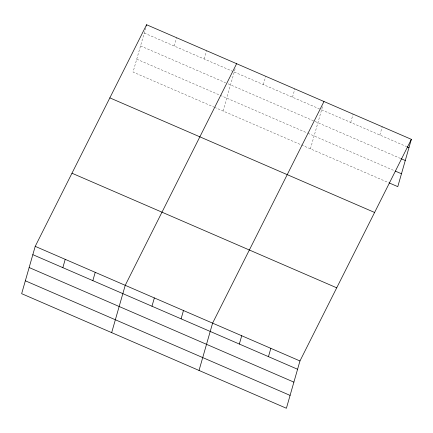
<?xml version="1.0" encoding="UTF-8"?>
<svg xmlns="http://www.w3.org/2000/svg" width="433" height="433" viewBox="0 0 433 433"><rect width="100%" height="100%" fill="white"/><g stroke="black" fill="none" stroke-linecap="round" stroke-linejoin="round"><path stroke-width="0.32" stroke-dasharray="2.17 1.62" d="M145.688 27.928L133.039 72.046L213.864 107.032M174.228 46.028L176.61 37.72M204.23 59.018L206.611 50.71M223.049 111.01L235.151 68.809M263.356 84.608L265.738 76.305M292.481 97.214L294.862 88.911M310.418 148.828L322.883 105.349M350.725 122.425L353.106 114.123M379.844 135.031L382.225 126.723M144.221 33.043L233.014 71.472M234.237 72.002L320.36 109.284M321.6 109.82L406.49 146.565M140.53 45.914L225.647 82.757M228.094 83.818L400.319 158.364M136.731 59.175L307.295 133.007M307.912 133.272L394.658 170.819M214.481 107.297L388.488 182.618"/><path stroke-width="0.65" d="M35.219 246.355L21.65 293.671L286.397 408.265L299.961 360.954L411.35 139.329L146.603 24.735L35.219 246.355L299.961 360.954M62.839 267.648L65.221 259.345M146.24 26.012L146.603 24.735M92.846 280.638L95.228 272.33M111.665 332.631L125.229 285.32L236.618 63.7M151.972 306.234L154.354 297.926M181.091 318.84L183.473 310.531M199.028 370.448L212.598 323.137L323.981 101.517M239.335 344.051L241.717 335.743M268.46 356.651L270.841 348.349M411.35 139.329L397.781 186.645L389.11 182.888M407.107 146.836L408.969 147.637M400.942 158.63L405.277 160.508M395.28 171.089L401.472 173.774M109.847 97.869L374.594 212.468M71.975 173.222L336.722 287.815M32.832 254.664L297.579 369.257M29.146 267.534L293.888 382.133M25.341 280.795L290.088 395.394"/></g></svg>
